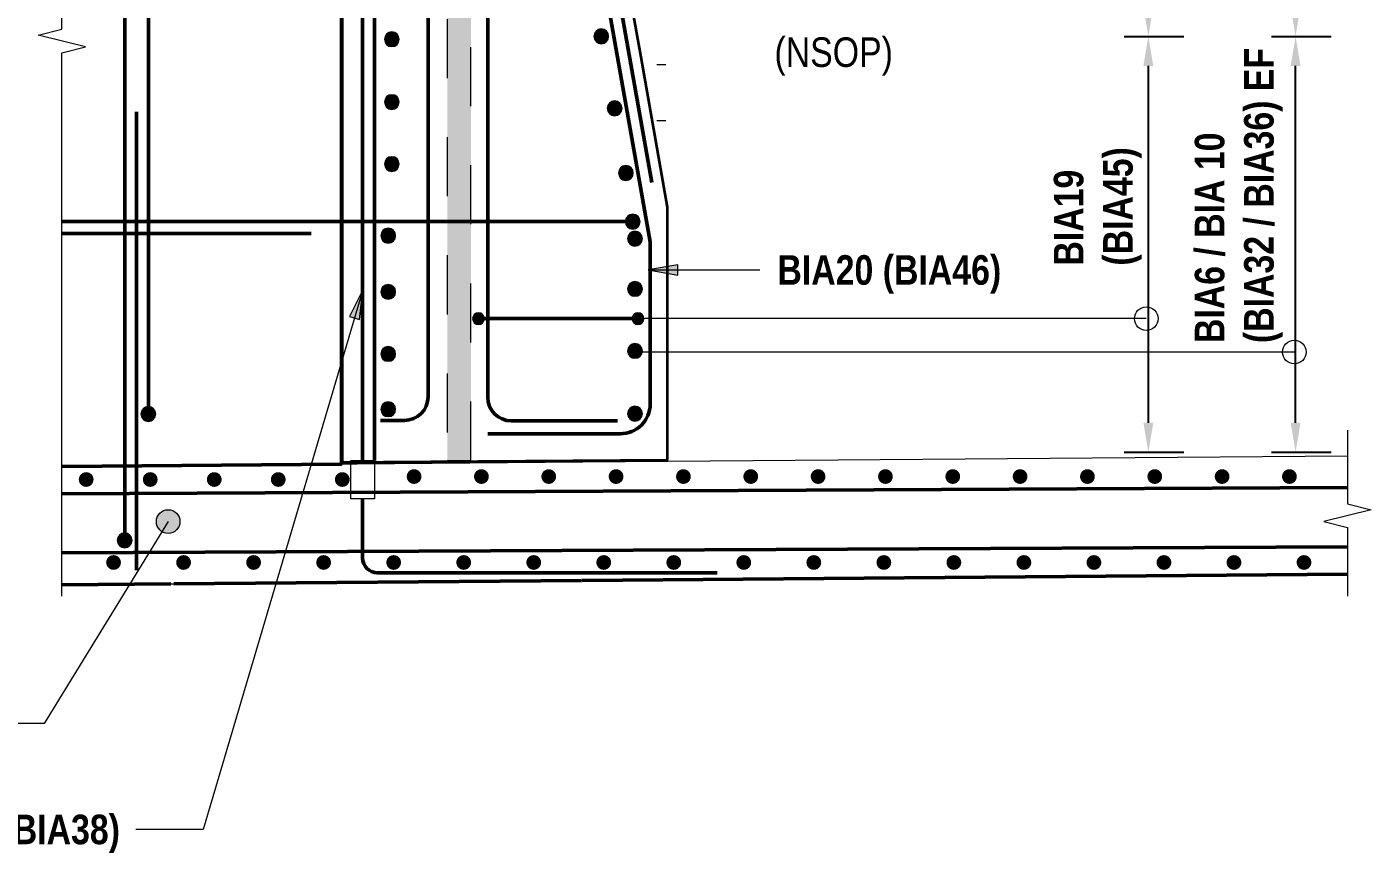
# Model space of a CAD drawing. Header units: metres. Extents: x -1213.9 to -1194, y 2.7 to 24.2.
# Drawn here: x -1196.285 to -1194.01, y 21.134 to 22.532 of the extents above; entities that cross this region are included whole.
import ezdxf

# ---------------------------------------------------------------- set-up
doc = ezdxf.new("R2010")
doc.units = ezdxf.units.M
doc.linetypes.add('Hidden - Small', pattern=[0.002294, 0.0015, -0.0007938])
doc.layers.get('Defpoints').update_dxf_attribs({"color": 41})
for name, color, linetype, lineweight in [('A-ANNO-DIMS', 7, 'Continuous', 9), ('A-DETL', 7, 'Continuous', 13), ('A-DETL-GENF', 7, 'Continuous', 9), ('A-FLOR', 7, 'Continuous', 50), ('A-WALL', 7, 'Continuous', 50), ('G-ANNO-TEXT', 7, 'Continuous', 9)]:
    doc.layers.add(name, color=color, linetype=linetype, lineweight=lineweight)
doc.styles.add('Arial Narrow', font='ARIALN.TTF', dxfattribs={"height": 0.05})
doc.styles.add('Arial Narrow_B', font='ARIALNB.TTF', dxfattribs={"height": 0.05})
doc.dimstyles.new('Dimension_Standard_T_REO_1', dxfattribs={"dimscale": 0.3048, "dimtxt": 0.051172, "dimasz": 0.164042, "dimexe": 0.19685, "dimexo": 0.0625, "dimgap": 0.065617, "dimtad": 1, "dimdec": 0, "dimlfac": 1000, "dimzin": 0, "dimdsep": 46, "dimtxsty": 'Arial Narrow', "dimsah": 1, "dimcen": 0.09, "dimaunit": 1, "dimadec": 4, "dimazin": 0, "dimtfac": 1, "dimtdec": 4, "dimtix": 1, "dimtmove": 0, "dimatfit": 3, "dimfxl": 0.19685, "dimfxlon": 1, "dimtvp": 1, "dimtolj": 1, "dimtzin": 0, "dimlwd": 25, "dimlwe": 25, "dimarcsym": 2})

# ---------------------------------------------------------------- blocks, each defined once
blk = doc.blocks.new('North_Wall - North_Wall-6845343-DRG-2873185 - SECTION 3')
at = {"layer": 'A-WALL', "color": 252, "true_color": 0x888888}
for p, q in [((340.8767, 23.4341), (340.4039, 23.4294)), ((340.8767, 21.7922), (340.8767, 23.4341)), ((340.8766, 21.7922), (340.4039, 21.7882)), ((340.4039, 21.7883), (340.8767, 21.7922))]:
    blk.add_line(p, q, dxfattribs=at)
blk.add_ellipse((339.3804, 21.7807), major_axis=(1.4974, 0.0126), ratio=0.020039, start_param=6.243072, end_param=6.245636, dxfattribs=at)
blk = doc.blocks.new('CS_DET_Rebar Combined - Multiple Bar-7797852-DRG-2873185 - SECTION 3')
at = {"layer": 'A-DETL-GENF'}
for points in [[(341.1086, 22.0283), (341.1112, 22.0287), (341.1136, 22.0297), (341.1157, 22.0313), (341.1173, 22.0333), (341.1183, 22.0357), (341.1186, 22.0383), (341.1183, 22.0409), (341.1173, 22.0433), (341.1157, 22.0454), (341.1136, 22.047), (341.1112, 22.048), (341.1086, 22.0483), (341.106, 22.048), (341.1036, 22.047), (341.1015, 22.0454), (341.0999, 22.0433), (341.0989, 22.0409), (341.0986, 22.0383), (341.0989, 22.0357), (341.0999, 22.0333), (341.1015, 22.0313), (341.1036, 22.0297), (341.106, 22.0287)], [(341.3785, 22.0283), (341.3811, 22.0287), (341.3835, 22.0297), (341.3856, 22.0313), (341.3871, 22.0333), (341.3881, 22.0357), (341.3885, 22.0383), (341.3881, 22.0409), (341.3871, 22.0433), (341.3856, 22.0454), (341.3835, 22.047), (341.3811, 22.048), (341.3785, 22.0483), (341.3759, 22.048), (341.3735, 22.047), (341.3714, 22.0454), (341.3698, 22.0433), (341.3688, 22.0409), (341.3685, 22.0383), (341.3688, 22.0357), (341.3698, 22.0333), (341.3714, 22.0313), (341.3735, 22.0297), (341.3759, 22.0287)]]:
    blk.add_hatch(color=256, dxfattribs=at).paths.add_polyline_path(points)
at = {"layer": 'A-DETL-GENF', "lineweight": 50}
blk.add_line((341.3685, 22.0383), (341.1186, 22.0383), dxfattribs=at)
at = {"layer": 'A-DETL-GENF'}
for centre, start, end in [((341.1086, 22.0383), 0, 180), ((341.1086, 22.0383), 180, 0), ((341.3785, 22.0383), 0, 180), ((341.3785, 22.0383), 180, 0)]:
    blk.add_arc(centre, 0.01, start, end, dxfattribs=at)
blk = doc.blocks.new('Repeating Detail - Reo Dot_Scale 25_Section-6572820-DRG-2873185 - SECTION 3')
at = {"layer": 'A-DETL-GENF', "true_color": 0xafafaf}
for points in [[(340.4449, 21.7535), (340.4482, 21.754), (340.4512, 21.7552), (340.4538, 21.7572), (340.4557, 21.7598), (340.457, 21.7628), (340.4574, 21.766), (340.457, 21.7693), (340.4557, 21.7723), (340.4538, 21.7749), (340.4512, 21.7769), (340.4482, 21.7781), (340.4449, 21.7785), (340.4417, 21.7781), (340.4387, 21.7769), (340.4361, 21.7749), (340.4341, 21.7723), (340.4328, 21.7693), (340.4324, 21.766), (340.4328, 21.7628), (340.4341, 21.7598), (340.4361, 21.7572), (340.4387, 21.7552), (340.4417, 21.754)], [(340.5533, 21.7535), (340.5565, 21.754), (340.5595, 21.7552), (340.5621, 21.7572), (340.5641, 21.7598), (340.5653, 21.7628), (340.5658, 21.766), (340.5653, 21.7693), (340.5641, 21.7723), (340.5621, 21.7749), (340.5595, 21.7769), (340.5565, 21.7781), (340.5533, 21.7785), (340.55, 21.7781), (340.547, 21.7769), (340.5444, 21.7749), (340.5424, 21.7723), (340.5412, 21.7693), (340.5408, 21.766), (340.5412, 21.7628), (340.5424, 21.7598), (340.5444, 21.7572), (340.547, 21.7552), (340.55, 21.754)], [(340.6616, 21.7535), (340.6648, 21.754), (340.6678, 21.7552), (340.6704, 21.7572), (340.6724, 21.7598), (340.6737, 21.7628), (340.6741, 21.766), (340.6737, 21.7693), (340.6724, 21.7723), (340.6704, 21.7749), (340.6678, 21.7769), (340.6648, 21.7781), (340.6616, 21.7785), (340.6584, 21.7781), (340.6553, 21.7769), (340.6527, 21.7749), (340.6508, 21.7723), (340.6495, 21.7693), (340.6491, 21.766), (340.6495, 21.7628), (340.6508, 21.7598), (340.6527, 21.7572), (340.6553, 21.7552), (340.6584, 21.754)], [(340.7699, 21.7535), (340.7732, 21.754), (340.7762, 21.7552), (340.7788, 21.7572), (340.7807, 21.7598), (340.782, 21.7628), (340.7824, 21.766), (340.782, 21.7693), (340.7807, 21.7723), (340.7788, 21.7749), (340.7762, 21.7769), (340.7732, 21.7781), (340.7699, 21.7785), (340.7667, 21.7781), (340.7637, 21.7769), (340.7611, 21.7749), (340.7591, 21.7723), (340.7578, 21.7693), (340.7574, 21.766), (340.7578, 21.7628), (340.7591, 21.7598), (340.7611, 21.7572), (340.7637, 21.7552), (340.7675, 21.7539)], [(340.8783, 21.7535), (340.8815, 21.754), (340.8845, 21.7552), (340.8871, 21.7572), (340.8891, 21.7598), (340.8903, 21.7628), (340.8908, 21.766), (340.8903, 21.7693), (340.8891, 21.7723), (340.8871, 21.7749), (340.8845, 21.7769), (340.8815, 21.7781), (340.8783, 21.7785), (340.875, 21.7781), (340.872, 21.7769), (340.8694, 21.7749), (340.8674, 21.7723), (340.8662, 21.7693), (340.8658, 21.766), (340.8662, 21.7628), (340.8674, 21.7598), (340.8694, 21.7572), (340.872, 21.7552), (340.875, 21.754)]]:
    blk.add_hatch(color=253, dxfattribs=at).paths.add_polyline_path(points)
blk = doc.blocks.new('Repeating Detail - Reo Dot_Scale 25_Section-V16-DRG-2873185 - SECTION 3')
at = {"layer": 'A-DETL-GENF', "true_color": 0xafafaf}
for points in [[(340.4912, 21.6131), (340.4945, 21.6136), (340.4975, 21.6148), (340.5001, 21.6168), (340.502, 21.6194), (340.5033, 21.6224), (340.5037, 21.6256), (340.5033, 21.6289), (340.502, 21.6319), (340.5001, 21.6345), (340.4975, 21.6365), (340.4945, 21.6377), (340.4912, 21.6381), (340.488, 21.6377), (340.485, 21.6365), (340.4824, 21.6345), (340.4804, 21.6319), (340.4791, 21.6289), (340.4787, 21.6256), (340.4791, 21.6224), (340.4806, 21.6192), (340.4824, 21.6168), (340.485, 21.6148), (340.488, 21.6136)], [(340.6097, 21.6131), (340.6129, 21.6136), (340.6159, 21.6148), (340.6185, 21.6168), (340.6205, 21.6194), (340.6218, 21.6224), (340.6222, 21.6256), (340.6218, 21.6289), (340.6205, 21.6319), (340.6185, 21.6345), (340.6159, 21.6365), (340.6129, 21.6377), (340.6097, 21.6381), (340.6065, 21.6377), (340.6034, 21.6365), (340.6009, 21.6345), (340.5989, 21.6319), (340.5976, 21.6289), (340.5972, 21.6256), (340.5976, 21.6224), (340.5989, 21.6194), (340.6009, 21.6168), (340.6034, 21.6148), (340.6065, 21.6136)], [(340.7282, 21.6131), (340.7314, 21.6136), (340.7344, 21.6148), (340.737, 21.6168), (340.739, 21.6194), (340.7402, 21.6224), (340.7407, 21.6256), (340.7402, 21.6289), (340.739, 21.6319), (340.737, 21.6345), (340.7344, 21.6365), (340.7314, 21.6377), (340.7282, 21.6381), (340.7249, 21.6377), (340.7219, 21.6365), (340.7193, 21.6345), (340.7173, 21.6319), (340.7161, 21.6289), (340.7157, 21.6256), (340.7161, 21.6224), (340.7173, 21.6194), (340.7193, 21.6168), (340.7219, 21.6148), (340.7249, 21.6136)], [(340.8467, 21.6131), (340.8499, 21.6136), (340.8529, 21.6148), (340.8555, 21.6168), (340.8575, 21.6194), (340.8587, 21.6224), (340.8592, 21.6256), (340.8587, 21.6289), (340.8575, 21.6319), (340.8555, 21.6345), (340.8529, 21.6365), (340.8499, 21.6377), (340.8467, 21.6381), (340.8434, 21.6377), (340.8404, 21.6365), (340.8378, 21.6345), (340.8358, 21.6319), (340.8346, 21.6289), (340.8342, 21.6256), (340.8346, 21.6224), (340.8358, 21.6194), (340.8378, 21.6168), (340.8404, 21.6148), (340.8434, 21.6136)], [(340.9651, 21.6131), (340.9684, 21.6136), (340.9714, 21.6148), (340.974, 21.6168), (340.976, 21.6194), (340.9772, 21.6224), (340.9776, 21.6256), (340.9772, 21.6289), (340.976, 21.6319), (340.974, 21.6345), (340.9714, 21.6365), (340.9684, 21.6377), (340.9651, 21.6381), (340.9619, 21.6377), (340.9589, 21.6365), (340.9563, 21.6345), (340.9543, 21.6319), (340.9531, 21.6289), (340.9526, 21.6256), (340.9531, 21.6224), (340.9543, 21.6194), (340.9563, 21.6168), (340.9589, 21.6148), (340.9619, 21.6136)], [(341.0836, 21.6131), (341.0868, 21.6136), (341.0899, 21.6148), (341.0924, 21.6168), (341.0944, 21.6194), (341.0957, 21.6224), (341.0961, 21.6256), (341.0957, 21.6289), (341.0944, 21.6319), (341.0924, 21.6345), (341.0899, 21.6365), (341.0868, 21.6377), (341.0836, 21.6381), (341.0804, 21.6377), (341.0774, 21.6365), (341.0748, 21.6345), (341.0728, 21.6319), (341.0715, 21.6289), (341.0711, 21.6256), (341.0715, 21.6224), (341.0728, 21.6194), (341.0748, 21.6168), (341.0774, 21.6148), (341.0804, 21.6136)], [(341.2021, 21.6131), (341.2053, 21.6136), (341.2083, 21.6148), (341.2109, 21.6168), (341.2129, 21.6194), (341.2142, 21.6224), (341.2146, 21.6256), (341.2142, 21.6289), (341.2129, 21.6319), (341.2109, 21.6345), (341.2083, 21.6365), (341.2053, 21.6377), (341.2021, 21.6381), (341.1989, 21.6377), (341.1958, 21.6365), (341.1932, 21.6345), (341.1913, 21.6319), (341.19, 21.6289), (341.1896, 21.6256), (341.19, 21.6224), (341.1913, 21.6194), (341.1932, 21.6168), (341.1958, 21.6148), (341.1989, 21.6136)], [(341.3206, 21.6131), (341.3238, 21.6136), (341.3268, 21.6148), (341.3294, 21.6168), (341.3314, 21.6194), (341.3326, 21.6224), (341.3331, 21.6256), (341.3326, 21.6289), (341.3314, 21.6319), (341.3294, 21.6345), (341.3268, 21.6365), (341.3238, 21.6377), (341.3206, 21.6381), (341.3173, 21.6377), (341.3143, 21.6365), (341.3117, 21.6345), (341.3097, 21.6319), (341.3085, 21.6289), (341.3081, 21.6256), (341.3085, 21.6224), (341.3097, 21.6194), (341.3117, 21.6168), (341.3143, 21.6148), (341.3173, 21.6136)], [(341.439, 21.6131), (341.4423, 21.6136), (341.4453, 21.6148), (341.4479, 21.6168), (341.4499, 21.6194), (341.4511, 21.6224), (341.4515, 21.6256), (341.4511, 21.6289), (341.4499, 21.6319), (341.4479, 21.6345), (341.4453, 21.6365), (341.4423, 21.6377), (341.439, 21.6381), (341.4358, 21.6377), (341.4328, 21.6365), (341.4302, 21.6345), (341.4282, 21.6319), (341.427, 21.6289), (341.4265, 21.6256), (341.427, 21.6224), (341.4282, 21.6194), (341.4302, 21.6168), (341.4328, 21.6148), (341.4358, 21.6136)], [(341.5575, 21.6131), (341.5608, 21.6136), (341.5638, 21.6148), (341.5664, 21.6168), (341.5683, 21.6194), (341.5696, 21.6224), (341.57, 21.6256), (341.5696, 21.6289), (341.5683, 21.6319), (341.5664, 21.6345), (341.5638, 21.6365), (341.5608, 21.6377), (341.5575, 21.6381), (341.5543, 21.6377), (341.5513, 21.6365), (341.5487, 21.6345), (341.5467, 21.6319), (341.5454, 21.6289), (341.545, 21.6256), (341.5454, 21.6224), (341.5467, 21.6194), (341.5487, 21.6168), (341.5513, 21.6148), (341.5543, 21.6136)], [(341.676, 21.6131), (341.6792, 21.6136), (341.6823, 21.6148), (341.6848, 21.6168), (341.6868, 21.6194), (341.6881, 21.6224), (341.6885, 21.6256), (341.6881, 21.6289), (341.6868, 21.6319), (341.6848, 21.6345), (341.6823, 21.6365), (341.6792, 21.6377), (341.676, 21.6381), (341.6728, 21.6377), (341.6698, 21.6365), (341.6672, 21.6345), (341.6652, 21.6319), (341.6639, 21.6289), (341.6635, 21.6256), (341.6639, 21.6224), (341.6652, 21.6194), (341.6672, 21.6168), (341.6698, 21.6148), (341.6728, 21.6136)], [(341.7945, 21.6131), (341.7977, 21.6136), (341.8007, 21.6148), (341.8033, 21.6168), (341.8053, 21.6194), (341.8066, 21.6224), (341.807, 21.6256), (341.8066, 21.6289), (341.8053, 21.6319), (341.8033, 21.6345), (341.8007, 21.6365), (341.7977, 21.6377), (341.7945, 21.6381), (341.7912, 21.6377), (341.7882, 21.6365), (341.7856, 21.6345), (341.7837, 21.6319), (341.7824, 21.6289), (341.782, 21.6256), (341.7824, 21.6224), (341.7837, 21.6194), (341.7856, 21.6168), (341.7882, 21.6148), (341.7912, 21.6136)], [(341.913, 21.6131), (341.9162, 21.6136), (341.9192, 21.6148), (341.9218, 21.6168), (341.9238, 21.6194), (341.925, 21.6224), (341.9255, 21.6256), (341.925, 21.6289), (341.9238, 21.6319), (341.9218, 21.6345), (341.9192, 21.6365), (341.9153, 21.6378), (341.913, 21.6381), (341.9097, 21.6377), (341.9067, 21.6365), (341.9041, 21.6345), (341.9021, 21.6319), (341.9009, 21.6289), (341.9005, 21.6256), (341.9009, 21.6224), (341.9021, 21.6194), (341.9041, 21.6168), (341.9067, 21.6148), (341.9097, 21.6136)], [(342.0314, 21.6131), (342.0347, 21.6136), (342.0377, 21.6148), (342.0403, 21.6168), (342.0423, 21.6194), (342.0435, 21.6224), (342.0439, 21.6256), (342.0435, 21.6289), (342.0423, 21.6319), (342.0403, 21.6345), (342.0377, 21.6365), (342.0347, 21.6377), (342.0314, 21.6381), (342.0282, 21.6377), (342.0252, 21.6365), (342.0226, 21.6345), (342.0206, 21.6319), (342.0194, 21.6289), (342.0189, 21.6256), (342.0194, 21.6224), (342.0206, 21.6194), (342.0226, 21.6168), (342.0252, 21.6148), (342.0282, 21.6136)], [(342.1499, 21.6131), (342.1531, 21.6136), (342.1562, 21.6148), (342.1588, 21.6168), (342.1607, 21.6194), (342.162, 21.6224), (342.1624, 21.6256), (342.162, 21.6289), (342.1607, 21.6319), (342.1588, 21.6345), (342.1562, 21.6365), (342.1531, 21.6377), (342.1499, 21.6381), (342.1467, 21.6377), (342.1437, 21.6365), (342.1411, 21.6345), (342.1391, 21.6319), (342.1378, 21.6289), (342.1374, 21.6256), (342.1378, 21.6224), (342.1391, 21.6194), (342.1411, 21.6168), (342.1437, 21.6148), (342.1467, 21.6136)], [(342.2684, 21.6131), (342.2716, 21.6136), (342.2746, 21.6148), (342.2772, 21.6168), (342.2792, 21.6194), (342.2805, 21.6224), (342.2809, 21.6256), (342.2805, 21.6289), (342.2792, 21.6319), (342.2772, 21.6345), (342.2746, 21.6365), (342.2716, 21.6377), (342.2684, 21.6381), (342.2652, 21.6377), (342.2621, 21.6365), (342.2596, 21.6345), (342.2576, 21.6319), (342.2563, 21.6289), (342.2559, 21.6256), (342.2563, 21.6224), (342.2576, 21.6194), (342.2596, 21.6168), (342.2621, 21.6148), (342.2652, 21.6136)], [(342.3869, 21.6131), (342.3901, 21.6136), (342.3931, 21.6148), (342.3957, 21.6168), (342.3977, 21.6194), (342.3989, 21.6224), (342.3994, 21.6256), (342.3989, 21.6289), (342.3977, 21.6319), (342.3957, 21.6345), (342.3931, 21.6365), (342.3901, 21.6377), (342.3869, 21.6381), (342.3836, 21.6377), (342.3806, 21.6365), (342.378, 21.6345), (342.376, 21.6319), (342.3748, 21.6289), (342.3744, 21.6256), (342.3748, 21.6224), (342.376, 21.6194), (342.378, 21.6168), (342.3806, 21.6148), (342.3836, 21.6136)], [(342.5053, 21.6131), (342.5086, 21.6136), (342.5116, 21.6148), (342.5142, 21.6168), (342.5162, 21.6194), (342.5174, 21.6224), (342.5178, 21.6256), (342.5174, 21.6289), (342.5162, 21.6319), (342.5142, 21.6345), (342.5116, 21.6365), (342.5086, 21.6377), (342.5053, 21.6381), (342.5021, 21.6377), (342.4991, 21.6365), (342.4965, 21.6345), (342.4945, 21.6319), (342.4933, 21.6289), (342.4928, 21.6256), (342.4933, 21.6224), (342.4945, 21.6194), (342.4965, 21.6168), (342.4991, 21.6148), (342.5021, 21.6136)]]:
    blk.add_hatch(color=253, dxfattribs=at).paths.add_polyline_path(points)
blk = doc.blocks.new('Repeating Detail - Reo Dot_Scale 25_Section-V17-DRG-2873185 - SECTION 3')
at = {"layer": 'A-DETL-GENF', "true_color": 0xafafaf}
for points in [[(340.9997, 21.7585), (341.0029, 21.759), (341.0059, 21.7602), (341.0085, 21.7622), (341.0105, 21.7648), (341.0117, 21.7678), (341.0122, 21.771), (341.0117, 21.7743), (341.0105, 21.7773), (341.0085, 21.7799), (341.0059, 21.7819), (341.0029, 21.7831), (340.9997, 21.7835), (340.9964, 21.7831), (340.9934, 21.7819), (340.9908, 21.7799), (340.9888, 21.7773), (340.9876, 21.7743), (340.9872, 21.771), (340.9876, 21.7678), (340.9888, 21.7648), (340.9908, 21.7622), (340.9934, 21.7602), (340.9964, 21.759)], [(341.1136, 21.7585), (341.1168, 21.759), (341.1198, 21.7602), (341.1224, 21.7622), (341.1244, 21.7648), (341.1257, 21.7678), (341.1261, 21.771), (341.1257, 21.7743), (341.1244, 21.7773), (341.1224, 21.7799), (341.1198, 21.7819), (341.1168, 21.7831), (341.1136, 21.7835), (341.1103, 21.7831), (341.1073, 21.7819), (341.1047, 21.7799), (341.1028, 21.7773), (341.1015, 21.7743), (341.1011, 21.771), (341.1015, 21.7678), (341.1028, 21.7648), (341.1047, 21.7622), (341.1073, 21.7602), (341.1103, 21.759)], [(341.2275, 21.7585), (341.2307, 21.759), (341.2338, 21.7602), (341.2363, 21.7622), (341.2383, 21.7648), (341.2396, 21.7678), (341.24, 21.771), (341.2396, 21.7743), (341.2383, 21.7773), (341.2363, 21.7799), (341.2338, 21.7819), (341.2307, 21.7831), (341.2275, 21.7835), (341.2243, 21.7831), (341.2213, 21.7819), (341.2187, 21.7799), (341.2167, 21.7773), (341.2154, 21.7743), (341.215, 21.771), (341.2154, 21.7678), (341.2167, 21.7648), (341.2187, 21.7622), (341.2213, 21.7602), (341.2243, 21.759)], [(341.3414, 21.7585), (341.3447, 21.759), (341.3477, 21.7602), (341.3503, 21.7622), (341.3523, 21.7648), (341.3535, 21.7678), (341.3539, 21.771), (341.3535, 21.7743), (341.3523, 21.7773), (341.3503, 21.7799), (341.3477, 21.7819), (341.3447, 21.7831), (341.3414, 21.7835), (341.3382, 21.7831), (341.3352, 21.7819), (341.3326, 21.7799), (341.3306, 21.7773), (341.3294, 21.7743), (341.3289, 21.771), (341.3294, 21.7678), (341.3306, 21.7648), (341.3326, 21.7622), (341.3352, 21.7602), (341.3382, 21.759), (341.3414, 21.7585)], [(341.4554, 21.7585), (341.4586, 21.759), (341.4616, 21.7602), (341.4642, 21.7622), (341.4662, 21.7648), (341.4674, 21.7678), (341.4679, 21.771), (341.4674, 21.7743), (341.4662, 21.7773), (341.4642, 21.7799), (341.4616, 21.7819), (341.4586, 21.7831), (341.4554, 21.7835), (341.4521, 21.7831), (341.4491, 21.7819), (341.4465, 21.7799), (341.4445, 21.7773), (341.4433, 21.7743), (341.4429, 21.771), (341.4433, 21.7678), (341.4445, 21.7648), (341.4465, 21.7622), (341.4491, 21.7602), (341.4521, 21.759)], [(341.5693, 21.7585), (341.5725, 21.759), (341.5755, 21.7602), (341.5781, 21.7622), (341.5801, 21.7648), (341.5814, 21.7678), (341.5818, 21.771), (341.5814, 21.7743), (341.5801, 21.7773), (341.5781, 21.7799), (341.5755, 21.7819), (341.5725, 21.7831), (341.5693, 21.7835), (341.5661, 21.7831), (341.563, 21.7819), (341.5605, 21.7799), (341.5585, 21.7773), (341.5572, 21.7743), (341.5568, 21.771), (341.5572, 21.7678), (341.5585, 21.7648), (341.5605, 21.7622), (341.563, 21.7602), (341.5661, 21.759)], [(341.6832, 21.7585), (341.6865, 21.759), (341.6895, 21.7602), (341.6921, 21.7622), (341.694, 21.7648), (341.6953, 21.7678), (341.6957, 21.771), (341.6953, 21.7743), (341.694, 21.7773), (341.6921, 21.7799), (341.6895, 21.7819), (341.6865, 21.7831), (341.6832, 21.7835), (341.68, 21.7831), (341.677, 21.7819), (341.6744, 21.7799), (341.6724, 21.7773), (341.6711, 21.7743), (341.6707, 21.771), (341.6711, 21.7678), (341.6724, 21.7648), (341.6744, 21.7622), (341.677, 21.7602), (341.68, 21.759)], [(341.7972, 21.7585), (341.8004, 21.759), (341.8034, 21.7602), (341.806, 21.7622), (341.808, 21.7648), (341.8092, 21.7678), (341.8097, 21.771), (341.8092, 21.7743), (341.808, 21.7773), (341.806, 21.7799), (341.8034, 21.7819), (341.8004, 21.7831), (341.7972, 21.7835), (341.7939, 21.7831), (341.7909, 21.7819), (341.7883, 21.7799), (341.7863, 21.7773), (341.7851, 21.7743), (341.7847, 21.771), (341.7851, 21.7678), (341.7863, 21.7648), (341.7883, 21.7622), (341.7909, 21.7602), (341.7939, 21.759)], [(341.9111, 21.7585), (341.9143, 21.759), (341.9173, 21.7602), (341.9199, 21.7622), (341.9219, 21.7648), (341.9232, 21.7678), (341.9236, 21.771), (341.9232, 21.7743), (341.9219, 21.7773), (341.9199, 21.7799), (341.9173, 21.7819), (341.9143, 21.7831), (341.9111, 21.7835), (341.9078, 21.7831), (341.9048, 21.7819), (341.9022, 21.7799), (341.9003, 21.7773), (341.899, 21.7743), (341.8986, 21.771), (341.899, 21.7678), (341.9003, 21.7648), (341.9022, 21.7622), (341.9048, 21.7602), (341.9078, 21.759)], [(342.025, 21.7585), (342.0282, 21.759), (342.0313, 21.7602), (342.0338, 21.7622), (342.0358, 21.7648), (342.0371, 21.7678), (342.0375, 21.771), (342.0371, 21.7743), (342.0358, 21.7773), (342.0338, 21.7799), (342.0313, 21.7819), (342.0282, 21.7831), (342.025, 21.7835), (342.0218, 21.7831), (342.0188, 21.7819), (342.0162, 21.7799), (342.0142, 21.7773), (342.0129, 21.7743), (342.0125, 21.771), (342.0129, 21.7678), (342.0142, 21.7648), (342.0162, 21.7622), (342.0188, 21.7602), (342.0218, 21.759)], [(342.1389, 21.7585), (342.1422, 21.759), (342.1452, 21.7602), (342.1478, 21.7622), (342.1498, 21.7648), (342.151, 21.7678), (342.1514, 21.771), (342.151, 21.7743), (342.1498, 21.7773), (342.1478, 21.7799), (342.1452, 21.7819), (342.1422, 21.7831), (342.1389, 21.7835), (342.1357, 21.7831), (342.1327, 21.7819), (342.1301, 21.7799), (342.1281, 21.7773), (342.1269, 21.7743), (342.1264, 21.771), (342.1269, 21.7678), (342.1281, 21.7648), (342.1301, 21.7622), (342.1327, 21.7602), (342.1357, 21.759)], [(342.2529, 21.7585), (342.2561, 21.759), (342.2591, 21.7602), (342.2617, 21.7622), (342.2637, 21.7648), (342.2649, 21.7678), (342.2654, 21.771), (342.2649, 21.7743), (342.2637, 21.7773), (342.2617, 21.7799), (342.2591, 21.7819), (342.2561, 21.7831), (342.2529, 21.7835), (342.2496, 21.7831), (342.2466, 21.7819), (342.244, 21.7799), (342.242, 21.7773), (342.2408, 21.7743), (342.2404, 21.771), (342.2408, 21.7678), (342.242, 21.7648), (342.244, 21.7622), (342.2466, 21.7602), (342.2496, 21.759)], [(342.3668, 21.7585), (342.37, 21.759), (342.373, 21.7602), (342.3756, 21.7622), (342.3776, 21.7648), (342.3789, 21.7678), (342.3793, 21.771), (342.3789, 21.7743), (342.3776, 21.7773), (342.3756, 21.7799), (342.373, 21.7819), (342.37, 21.7831), (342.3668, 21.7835), (342.3636, 21.7831), (342.3605, 21.7819), (342.358, 21.7799), (342.356, 21.7773), (342.3547, 21.7743), (342.3543, 21.771), (342.3547, 21.7678), (342.356, 21.7648), (342.358, 21.7622), (342.3605, 21.7602), (342.3636, 21.759)], [(342.4807, 21.7585), (342.484, 21.759), (342.487, 21.7602), (342.4896, 21.7622), (342.4915, 21.7648), (342.4928, 21.7678), (342.4932, 21.771), (342.4928, 21.7743), (342.4915, 21.7773), (342.4892, 21.7802), (342.487, 21.7819), (342.484, 21.7831), (342.4807, 21.7835), (342.4775, 21.7831), (342.4745, 21.7819), (342.4719, 21.7799), (342.4699, 21.7773), (342.4686, 21.7743), (342.4682, 21.771), (342.4686, 21.7678), (342.4699, 21.7648), (342.4719, 21.7622), (342.4745, 21.7602), (342.4775, 21.759)]]:
    blk.add_hatch(color=253, dxfattribs=at).paths.add_polyline_path(points)
blk = doc.blocks.new('CS_DET_Rebar Combined_Grey - Multiple Bar-7821849-DRG-2873185 - SECTION 3')
at = {"layer": 'A-DETL-GENF', "true_color": 0xafafaf}
blk.add_hatch(color=253, dxfattribs=at).paths.add_polyline_path([(341.3697, 22.19), (341.3729, 22.1904), (341.3759, 22.1917), (341.3785, 22.1936), (341.3805, 22.1962), (341.3818, 22.1992), (341.3822, 22.2025), (341.3818, 22.2057), (341.3805, 22.2087), (341.3785, 22.2113), (341.3759, 22.2133), (341.3729, 22.2146), (341.3697, 22.215), (341.3664, 22.2146), (341.3634, 22.2133), (341.3608, 22.2113), (341.3589, 22.2087), (341.3576, 22.2057), (341.3572, 22.2025), (341.3576, 22.1992), (341.3589, 22.1962), (341.3608, 22.1936), (341.3634, 22.1917), (341.3664, 22.1904)])
at = {"layer": 'A-DETL-GENF', "color": 253, "lineweight": 50, "true_color": 0xafafaf}
blk.add_line((341.3572, 22.2025), (340.4039, 22.2025), dxfattribs=at)
at = {"layer": 'A-DETL-GENF', "color": 253, "true_color": 0xafafaf}
for start, end in [(360, 180), (180, 360)]:
    blk.add_arc((341.3697, 22.2025), 0.0125, start, end, dxfattribs=at)
blk = doc.blocks.new('CS_DET_Rebar Combined_Grey - Multiple Bar-7822318-DRG-2873185 - SECTION 3')
at = {"layer": 'A-DETL-GENF', "true_color": 0xafafaf}
blk.add_hatch(color=253, dxfattribs=at).paths.add_polyline_path([(340.5501, 21.8645), (340.5533, 21.8649), (340.5563, 21.8662), (340.5589, 21.8682), (340.5609, 21.8708), (340.5621, 21.8738), (340.5626, 21.877), (340.5621, 21.8802), (340.5609, 21.8833), (340.5589, 21.8858), (340.5563, 21.8878), (340.5533, 21.8891), (340.5501, 21.8895), (340.5468, 21.8891), (340.5438, 21.8878), (340.5412, 21.8858), (340.5392, 21.8833), (340.538, 21.8802), (340.5376, 21.877), (340.538, 21.8738), (340.5392, 21.8708), (340.5412, 21.8682), (340.5438, 21.8662), (340.5468, 21.8649)])
at = {"layer": 'A-DETL-GENF', "color": 253, "lineweight": 50, "true_color": 0xafafaf}
blk.add_line((340.5501, 21.8895), (340.5501, 23.392), dxfattribs=at)
at = {"layer": 'A-DETL-GENF', "color": 253, "true_color": 0xafafaf}
for start, end in [(90, 270), (270, 90)]:
    blk.add_arc((340.5501, 21.877), 0.0125, start, end, dxfattribs=at)
blk = doc.blocks.new('CS_DET_Rebar Combined_Grey - Multiple Bar-7822674-DRG-2873185 - SECTION 3')
at = {"layer": 'A-DETL-GENF', "true_color": 0xafafaf}
blk.add_hatch(color=253, dxfattribs=at).paths.add_polyline_path([(340.5101, 21.6505), (340.5133, 21.6509), (340.5163, 21.6522), (340.5189, 21.6542), (340.5209, 21.6568), (340.5221, 21.6598), (340.5226, 21.663), (340.5221, 21.6663), (340.5209, 21.6693), (340.5189, 21.6719), (340.5163, 21.6738), (340.5133, 21.6751), (340.5101, 21.6755), (340.5068, 21.6751), (340.5038, 21.6738), (340.5012, 21.6719), (340.4992, 21.6693), (340.498, 21.6663), (340.4976, 21.663), (340.498, 21.6598), (340.4992, 21.6568), (340.5012, 21.6542), (340.5038, 21.6522), (340.5068, 21.6509)])
at = {"layer": 'A-DETL-GENF', "color": 253, "lineweight": 50, "true_color": 0xafafaf}
blk.add_line((340.5101, 21.6755), (340.5101, 22.663), dxfattribs=at)
at = {"layer": 'A-DETL-GENF', "color": 253, "true_color": 0xafafaf}
for start, end in [(90, 270), (270, 90)]:
    blk.add_arc((340.5101, 21.663), 0.0125, start, end, dxfattribs=at)
blk = doc.blocks.new('B_Det_Reinf_Bar Section_2D - Reo Dot_Scale 25_Section-1695670-DRG-2873185 - SECTION 3')
at = {"layer": 'A-DETL-GENF'}
blk.add_hatch(color=256, dxfattribs=at).paths.add_polyline_path([(340.9651, 23.3435), (340.9683, 23.3439), (340.9713, 23.3451), (340.9739, 23.3471), (340.9759, 23.3497), (340.9771, 23.3527), (340.9776, 23.356), (340.9771, 23.3592), (340.9759, 23.3622), (340.9739, 23.3648), (340.9713, 23.3668), (340.9683, 23.368), (340.9651, 23.3685), (340.9618, 23.368), (340.9588, 23.3668), (340.9562, 23.3648), (340.9542, 23.3622), (340.953, 23.3592), (340.9526, 23.356), (340.953, 23.3527), (340.9542, 23.3497), (340.9562, 23.3471), (340.9588, 23.3451), (340.9618, 23.3439)])
for start, end in [(0, 180), (180, 0)]:
    blk.add_arc((340.9651, 23.356), 0.0125, start, end, dxfattribs=at)
blk = doc.blocks.new('CS_DET_Rebar Tagging1 - Scale 20-7825830-DRG-2873185 - SECTION 3')
at = {"layer": 'A-DETL-GENF', "lineweight": 13}
blk.add_line((342.2385, 22.0383), (341.3885, 22.0383), dxfattribs=at)
blk.add_circle((342.2385, 22.0383), 0.02, dxfattribs=at)
blk = doc.blocks.new('CS_DET_Rebar Tagging1 - Scale 20-7826400-DRG-2873185 - SECTION 3')
at = {"layer": 'A-DETL-GENF', "lineweight": 13}
blk.add_line((342.489, 21.9818), (341.384, 21.9818), dxfattribs=at)
blk.add_circle((342.489, 21.9818), 0.02, dxfattribs=at)
blk = doc.blocks.new('CS_DET_BreakLine_ViewScale - CS_Std BreakLine-8623497-DRG-2873185 - SECTION 3')
at = {"layer": 'A-DETL-GENF'}
for p, q in [((342.5789, 21.8497), (342.5789, 21.7247)), ((342.5789, 21.7247), (342.6189, 21.7147)), ((342.6189, 21.7147), (342.5389, 21.6947)), ((342.5389, 21.6947), (342.5789, 21.6847)), ((342.5789, 21.6847), (342.5789, 21.5684))]:
    blk.add_line(p, q, dxfattribs=at)
blk = doc.blocks.new('CS_DET_BreakLine_ViewScale - CS_Std BreakLine-8623498-DRG-2873185 - SECTION 3')
at = {"layer": 'A-DETL-GENF'}
for p, q in [((340.4039, 22.5283), (340.4039, 23.4694)), ((340.3639, 22.5183), (340.4039, 22.5283)), ((340.4439, 22.4983), (340.3639, 22.5183)), ((340.4039, 22.4883), (340.4439, 22.4983)), ((340.4039, 21.5684), (340.4039, 22.4883))]:
    blk.add_line(p, q, dxfattribs=at)
blk = doc.blocks.new('DIMBLOCK13-DRG-2873185 - SECTION 3')
at = {"layer": 'A-ANNO-DIMS', "color": 0, "lineweight": 25, "transparency": 16777216}
for p, q in [((-1194.4284, 22.5161), (-1194.3274, 22.5161)), ((-1194.3874, 21.8621), (-1194.3874, 22.4661)), ((-1194.4284, 21.8121), (-1194.3274, 21.8121))]:
    blk.add_line(p, q, dxfattribs=at)
at = {"layer": 'A-ANNO-DIMS', "color": 0, "transparency": 16777216}
for points in [[(-1194.3958, 22.4661), (-1194.3791, 22.4661), (-1194.3874, 22.5161)], [(-1194.3958, 21.8621), (-1194.3791, 21.8621), (-1194.3874, 21.8121)]]:
    blk.add_solid(points, dxfattribs=at)
at = {"layer": 'Defpoints', "color": 0, "transparency": 16777216}
for p in [(-1194.4474, 22.5161), (-1194.3874, 22.5161), (-1194.4474, 21.8121)]:
    blk.add_point(p, dxfattribs=at)
at = {"layer": 'A-ANNO-DIMS', "color": 0, "lineweight": 25, "transparency": 16777216, "insert": (-1194.4371, 22.1641), "char_height": 0.05, "attachment_point": 5, "rotation": 90, "style": 'Arial Narrow'}
blk.add_mtext('\\A1;\u200c', dxfattribs=at)
blk = doc.blocks.new('DIMBLOCK14-DRG-2873185 - SECTION 3')
at = {"layer": 'A-ANNO-DIMS', "color": 0, "lineweight": 25, "transparency": 16777216}
for p, q in [((-1194.4284, 23.3869), (-1194.3274, 23.3869)), ((-1194.3874, 22.5661), (-1194.3874, 23.3369)), ((-1194.4284, 22.5161), (-1194.3274, 22.5161))]:
    blk.add_line(p, q, dxfattribs=at)
at = {"layer": 'A-ANNO-DIMS', "color": 0, "transparency": 16777216}
for points in [[(-1194.3958, 23.3369), (-1194.3791, 23.3369), (-1194.3874, 23.3869)], [(-1194.3958, 22.5661), (-1194.3791, 22.5661), (-1194.3874, 22.5161)]]:
    blk.add_solid(points, dxfattribs=at)
at = {"layer": 'Defpoints', "color": 0, "transparency": 16777216}
for p in [(-1194.4474, 23.3869), (-1194.3874, 23.3869), (-1194.4474, 22.5161)]:
    blk.add_point(p, dxfattribs=at)
at = {"layer": 'A-ANNO-DIMS', "color": 0, "lineweight": 25, "transparency": 16777216, "insert": (-1194.4371, 22.9515), "char_height": 0.05, "attachment_point": 5, "rotation": 90, "style": 'Arial Narrow'}
blk.add_mtext('\\A1;\u200c', dxfattribs=at)
blk = doc.blocks.new('DIMBLOCK15-DRG-2873185 - SECTION 3')
at = {"layer": 'A-ANNO-DIMS', "color": 0, "lineweight": 25, "transparency": 16777216}
for p, q in [((-1194.1792, 22.5161), (-1194.0783, 22.5161)), ((-1194.1383, 21.8621), (-1194.1383, 22.4661)), ((-1194.1792, 21.8121), (-1194.0783, 21.8121))]:
    blk.add_line(p, q, dxfattribs=at)
at = {"layer": 'A-ANNO-DIMS', "color": 0, "transparency": 16777216}
for points in [[(-1194.1466, 22.4661), (-1194.13, 22.4661), (-1194.1383, 22.5161)], [(-1194.1466, 21.8621), (-1194.13, 21.8621), (-1194.1383, 21.8121)]]:
    blk.add_solid(points, dxfattribs=at)
at = {"layer": 'Defpoints', "color": 0, "transparency": 16777216}
for p in [(-1194.1983, 22.5161), (-1194.1383, 22.5161), (-1194.1983, 21.8121)]:
    blk.add_point(p, dxfattribs=at)
at = {"layer": 'A-ANNO-DIMS', "color": 0, "lineweight": 25, "transparency": 16777216, "insert": (-1194.188, 22.1641), "char_height": 0.05, "attachment_point": 5, "rotation": 90, "style": 'Arial Narrow'}
blk.add_mtext('\\A1;\u200c', dxfattribs=at)
blk = doc.blocks.new('DIMBLOCK16-DRG-2873185 - SECTION 3')
at = {"layer": 'A-ANNO-DIMS', "color": 0, "lineweight": 25, "transparency": 16777216}
for p, q in [((-1194.1792, 23.3869), (-1194.0783, 23.3869)), ((-1194.1383, 22.5661), (-1194.1383, 23.3369)), ((-1194.1792, 22.5161), (-1194.0783, 22.5161))]:
    blk.add_line(p, q, dxfattribs=at)
at = {"layer": 'A-ANNO-DIMS', "color": 0, "transparency": 16777216}
for points in [[(-1194.1466, 23.3369), (-1194.13, 23.3369), (-1194.1383, 23.3869)], [(-1194.1466, 22.5661), (-1194.13, 22.5661), (-1194.1383, 22.5161)]]:
    blk.add_solid(points, dxfattribs=at)
at = {"layer": 'Defpoints', "color": 0, "transparency": 16777216}
for p in [(-1194.1983, 23.3869), (-1194.1383, 23.3869), (-1194.1983, 22.5161)]:
    blk.add_point(p, dxfattribs=at)
at = {"layer": 'A-ANNO-DIMS', "color": 0, "lineweight": 25, "transparency": 16777216, "insert": (-1194.188, 22.9515), "char_height": 0.05, "attachment_point": 5, "rotation": 90, "style": 'Arial Narrow'}
blk.add_mtext('\\A1;\u200d', dxfattribs=at)

msp = doc.modelspace()

# ---------------------------------------------------------------- hatches: boundary and pattern name
at = {"layer": 'A-DETL-GENF', "true_color": 0xc0c0c0}
msp.add_hatch(color=9, dxfattribs=at).paths.add_polyline_path([(-1195.5336, 21.7981), (-1195.5336, 23.3455), (-1195.5736, 23.3455), (-1195.5736, 21.7981)])
at = {"layer": 'G-ANNO-TEXT'}
for points in [[(-1195.2337, 22.1207), (-1195.1837, 22.1119), (-1195.1837, 22.1295)], [(-1195.7163, 22.0873), (-1195.7389, 22.0418), (-1195.722, 22.0368)]]:
    msp.add_hatch(color=256, dxfattribs=at).paths.add_polyline_path(points)
h = msp.add_hatch(color=256, dxfattribs=at)
edge = h.paths.add_edge_path()
edge.add_arc((-1196.0458, 21.6949), 0.02, 0, 360)

# ---------------------------------------------------------------- linework, layer by layer
at = {"layer": 'A-DETL', "lineweight": 50}
for p, q in [((-1195.6061, 23.3721), (-1195.6061, 21.906)), ((-1195.5051, 23.369), (-1195.5051, 21.9053)), ((-1195.6969, 23.3462), (-1195.6969, 21.7981)), ((-1195.4176, 23.3455), (-1195.2277, 22.2688)), ((-1195.348, 22.836), (-1195.2303, 22.1681)), ((-1195.7169, 22.8181), (-1195.7169, 21.7981)), ((-1195.2303, 21.8936), (-1195.2303, 22.1681)), ((-1195.6461, 21.866), (-1195.6865, 21.866)), ((-1195.2855, 21.8653), (-1195.4655, 21.8653)), ((-1195.2807, 21.8436), (-1195.5051, 21.8436))]:
    msp.add_line(p, q, dxfattribs=at)
at = {"layer": 'A-DETL', "linetype": 'Hidden - Small', "lineweight": 9}
for p, q in [((-1195.5736, 23.3455), (-1195.5736, 21.7981)), ((-1195.5336, 21.7981), (-1195.5336, 23.3455)), ((-1195.5736, 21.7981), (-1195.5336, 21.7981))]:
    msp.add_line(p, q, dxfattribs=at)
at = {"layer": 'A-DETL', "color": 7, "lineweight": 9, "true_color": 0xffffff}
for p, q in [((-1195.2188, 22.4686), (-1195.2038, 22.4686)), ((-1195.2188, 22.3736), (-1195.2038, 22.3736))]:
    msp.add_line(p, q, dxfattribs=at)
at = {"layer": 'A-DETL', "color": 253, "lineweight": 50, "true_color": 0xafafaf}
for p, q in [((-1196.0993, 22.3883), (-1196.0993, 21.6125)), ((-1195.804, 22.1825), (-1196.2255, 22.1825)), ((-1194.0505, 21.7523), (-1196.2255, 21.7419)), ((-1195.7169, 21.7331), (-1195.7169, 21.6332)), ((-1194.0505, 21.6523), (-1196.2255, 21.6419)), ((-1195.6919, 21.6082), (-1195.1168, 21.6082))]:
    msp.add_line(p, q, dxfattribs=at)
at = {"layer": 'A-DETL'}
for p, q in [((-1195.7369, 21.7331), (-1195.7369, 21.7981)), ((-1195.7369, 21.7981), (-1195.6969, 21.7981)), ((-1195.6969, 21.7981), (-1195.6969, 21.7331)), ((-1195.6969, 21.7331), (-1195.7369, 21.7331))]:
    msp.add_line(p, q, dxfattribs=at)
at = {"layer": 'A-DETL', "lineweight": 50}
for centre, radius, start, end in [((-1195.6461, 21.906), 0.04, 270, 0), ((-1195.4651, 21.9053), 0.04, 180, 269.4643), ((-1195.2803, 21.8936), 0.05, 269.4643, 0)]:
    msp.add_arc(centre, radius, start, end, dxfattribs=at)
at = {"layer": 'A-DETL', "color": 253, "lineweight": 50, "true_color": 0xafafaf}
msp.add_arc((-1195.6919, 21.6332), 0.025, 180, 270, dxfattribs=at)
at = {"layer": 'A-FLOR', "lineweight": 35}
for p, q in [((-1195.7516, 21.7947), (-1195.7516, 21.8183)), ((-1195.7515, 21.7948), (-1195.6795, 21.7954)), ((-1195.6817, 21.7953), (-1195.7515, 21.7947)), ((-1195.2011, 21.7988), (-1195.6817, 21.7953)), ((-1195.6795, 21.7954), (-1195.2009, 21.7989))]:
    msp.add_line(p, q, dxfattribs=at)
at = {"layer": 'A-FLOR', "color": 252, "lineweight": 18, "true_color": 0x888888}
for p, q in [((-1196.0444, 21.7893), (-1196.2255, 21.7877)), ((-1195.3442, 21.7954), (-1196.0444, 21.7893)), ((-1194.0505, 21.8057), (-1195.3442, 21.7954)), ((-1196.2255, 21.5877), (-1196.0444, 21.5893)), ((-1196.0444, 21.5893), (-1195.3442, 21.5954)), ((-1196.0444, 21.5893), (-1196.0364, 21.5893)), ((-1195.3442, 21.5954), (-1195.3462, 21.5953)), ((-1195.3442, 21.5954), (-1194.0505, 21.6057))]:
    msp.add_line(p, q, dxfattribs=at)
at = {"layer": 'A-FLOR', "color": 252, "true_color": 0x888888}
for p, q in [((-1196.041, 21.5893), (-1196.2255, 21.5877)), ((-1195.3462, 21.5953), (-1196.0364, 21.5893)), ((-1194.0505, 21.6056), (-1195.3456, 21.5953))]:
    msp.add_line(p, q, dxfattribs=at)
at = {"layer": 'A-FLOR', "lineweight": 35, "flags": 128}
for points in [[(-1195.7515, 23.4219), (-1195.7515, 23.2411), (-1195.7515, 23.0603), (-1195.7515, 22.8795), (-1195.7515, 22.6988), (-1195.7515, 22.518), (-1195.7515, 22.3372), (-1195.7515, 22.1564), (-1195.7515, 21.9756), (-1195.7515, 21.7948)], [(-1195.201, 22.2273), (-1195.2242, 22.3589), (-1195.2474, 22.4906), (-1195.2707, 22.6222), (-1195.2939, 22.7538), (-1195.3171, 22.8854), (-1195.3404, 23.017), (-1195.3636, 23.1486), (-1195.3868, 23.2802), (-1195.4101, 23.4118)], [(-1195.7517, 22.0028), (-1195.7517, 22.1563), (-1195.7517, 22.3371), (-1195.7517, 22.5179), (-1195.7517, 22.6987), (-1195.7517, 22.8795), (-1195.7517, 23.0603), (-1195.7517, 23.1975)], [(-1195.2009, 21.7989), (-1195.2009, 21.8703), (-1195.2009, 21.9417), (-1195.2009, 22.0131), (-1195.201, 22.0845), (-1195.201, 22.1559), (-1195.201, 22.2273)], [(-1195.7516, 21.8469), (-1195.7517, 21.9755), (-1195.7517, 21.9943)], [(-1195.7516, 21.7947), (-1195.7515, 21.7948), (-1195.7515, 21.7948)], [(-1195.2009, 21.7989), (-1195.201, 21.7988), (-1195.2011, 21.7988)]]:
    msp.add_lwpolyline(points, dxfattribs=at)
at = {"layer": 'G-ANNO-TEXT'}
for p, q in [((-1195.1837, 22.1295), (-1195.2337, 22.1207)), ((-1195.1837, 22.1119), (-1195.1837, 22.1295)), ((-1195.2337, 22.1207), (-1195.1837, 22.1119)), ((-1195.2337, 22.1207), (-1195.045, 22.1207)), ((-1195.7163, 22.0873), (-1195.9867, 21.1738)), ((-1195.7163, 22.0873), (-1195.7389, 22.0418)), ((-1195.722, 22.0368), (-1195.7163, 22.0873)), ((-1195.7389, 22.0418), (-1195.722, 22.0368)), ((-1196.0458, 21.6949), (-1196.2556, 21.3528)), ((-1196.2556, 21.3528), (-1196.3808, 21.3528)), ((-1196.099, 21.1738), (-1196.1003, 21.1738)), ((-1195.9867, 21.1738), (-1196.099, 21.1738))]:
    msp.add_line(p, q, dxfattribs=at)
msp.add_circle((-1196.0458, 21.6949), 0.02, dxfattribs=at)

# ---------------------------------------------------------------- block references
at = {"layer": 'A-DETL-GENF'}
for name, p in [('CS_DET_BreakLine_ViewScale - CS_Std BreakLine-8623498-DRG-2873185 - SECTION 3', (-1536.6294, 0)), ('B_Det_Reinf_Bar Section_2D - Reo Dot_Scale 25_Section-1695670-DRG-2873185 - SECTION 3', (-1536.6325, -0.8448)), ('B_Det_Reinf_Bar Section_2D - Reo Dot_Scale 25_Section-1695670-DRG-2873185 - SECTION 3', (-1536.2781, -0.8398)), ('B_Det_Reinf_Bar Section_2D - Reo Dot_Scale 25_Section-1695670-DRG-2873185 - SECTION 3', (-1536.6325, -0.9511)), ('B_Det_Reinf_Bar Section_2D - Reo Dot_Scale 25_Section-1695670-DRG-2873185 - SECTION 3', (-1536.2555, -0.9617)), ('B_Det_Reinf_Bar Section_2D - Reo Dot_Scale 25_Section-1695670-DRG-2873185 - SECTION 3', (-1536.6325, -1.0561)), ('B_Det_Reinf_Bar Section_2D - Reo Dot_Scale 25_Section-1695670-DRG-2873185 - SECTION 3', (-1536.2365, -1.0711)), ('B_Det_Reinf_Bar Section_2D - Reo Dot_Scale 25_Section-1695670-DRG-2873185 - SECTION 3', (-1536.6386, -1.1773)), ('B_Det_Reinf_Bar Section_2D - Reo Dot_Scale 25_Section-1695670-DRG-2873185 - SECTION 3', (-1536.2211, -1.1823)), ('B_Det_Reinf_Bar Section_2D - Reo Dot_Scale 25_Section-1695670-DRG-2873185 - SECTION 3', (-1536.6386, -1.2723)), ('B_Det_Reinf_Bar Section_2D - Reo Dot_Scale 25_Section-1695670-DRG-2873185 - SECTION 3', (-1536.2211, -1.2673)), ('CS_DET_Rebar Combined - Multiple Bar-7797852-DRG-2873185 - SECTION 3', (-1536.6294, 0)), ('CS_DET_Rebar Tagging1 - Scale 20-7825830-DRG-2873185 - SECTION 3', (-1536.6294, 0)), ('B_Det_Reinf_Bar Section_2D - Reo Dot_Scale 25_Section-1695670-DRG-2873185 - SECTION 3', (-1536.2211, -1.3723)), ('CS_DET_Rebar Tagging1 - Scale 20-7826400-DRG-2873185 - SECTION 3', (-1536.6294, 0)), ('B_Det_Reinf_Bar Section_2D - Reo Dot_Scale 25_Section-1695670-DRG-2873185 - SECTION 3', (-1536.6386, -1.3773)), ('B_Det_Reinf_Bar Section_2D - Reo Dot_Scale 25_Section-1695670-DRG-2873185 - SECTION 3', (-1536.6386, -1.471)), ('B_Det_Reinf_Bar Section_2D - Reo Dot_Scale 25_Section-1695670-DRG-2873185 - SECTION 3', (-1536.2211, -1.4785)), ('CS_DET_BreakLine_ViewScale - CS_Std BreakLine-8623497-DRG-2873185 - SECTION 3', (-1536.6294, 0))]:
    msp.add_blockref(name, p, dxfattribs=at)
at = {"layer": 'A-DETL-GENF', "color": 253, "true_color": 0xafafaf}
for name in ['CS_DET_Rebar Combined_Grey - Multiple Bar-7822318-DRG-2873185 - SECTION 3', 'CS_DET_Rebar Combined_Grey - Multiple Bar-7822674-DRG-2873185 - SECTION 3', 'CS_DET_Rebar Combined_Grey - Multiple Bar-7821849-DRG-2873185 - SECTION 3', 'Repeating Detail - Reo Dot_Scale 25_Section-6572820-DRG-2873185 - SECTION 3', 'Repeating Detail - Reo Dot_Scale 25_Section-V17-DRG-2873185 - SECTION 3', 'Repeating Detail - Reo Dot_Scale 25_Section-V16-DRG-2873185 - SECTION 3']:
    msp.add_blockref(name, (-1536.6294, 0), dxfattribs=at)
at = {"layer": 'A-WALL', "color": 252, "true_color": 0x888888}
msp.add_blockref('North_Wall - North_Wall-6845343-DRG-2873185 - SECTION 3', (-1536.6294, 0), dxfattribs=at)

# ---------------------------------------------------------------- texts
at = {"layer": 'G-ANNO-TEXT', "char_height": 0.05, "attachment_point": 1, "bg_fill": 3, "box_fill_scale": 1, "bg_fill_color": 256, "bg_fill_transparency": 0}
for s, insert, style in [('(NSOP)', (-1195.02, 22.5144), 'Arial Narrow'), ('BIA20 (BIA46)', (-1195.015, 22.1457), 'Arial Narrow_B'), ('BIA12 (BIA38)', (-1196.506, 21.1988), 'Arial Narrow_B')]:
    msp.add_mtext(s, dxfattribs=dict(at, insert=insert, style=style))
at = {"layer": 'G-ANNO-TEXT', "insert": (-1194.5473, 22.1281), "char_height": 0.05, "attachment_point": 1, "rotation": 90, "style": 'Arial Narrow_B', "bg_fill": 3, "box_fill_scale": 1, "bg_fill_color": 256, "bg_fill_transparency": 0}
msp.add_mtext('BIA19 ', dxfattribs=at)

# ---------------------------------------------------------------- dimensions: what is measured, and where the dimension line sits
at = {"layer": 'A-ANNO-DIMS', "lineweight": 25}
for base, p1, p2, text, override, picture, middle in [((-1194.3874, 23.3869), (-1194.4474, 22.5161), (-1194.4474, 23.3869), '\u200c', {"dimpost": '<>', "dimfxl": 0.870727}, 'DIMBLOCK14-DRG-2873185 - SECTION 3', (-1194.4371, 22.9515)), ((-1194.1383, 23.3869), (-1194.1983, 22.5161), (-1194.1983, 23.3869), '\u200d', {"dimpost": '<>', "dimfxl": 0.870727}, 'DIMBLOCK16-DRG-2873185 - SECTION 3', (-1194.188, 22.9515)), ((-1194.3874, 22.5161), (-1194.4474, 21.8121), (-1194.4474, 22.5161), '\u200c', {"dimpost": '<>', "dimfxl": 0.704047}, 'DIMBLOCK13-DRG-2873185 - SECTION 3', (-1194.4371, 22.1641)), ((-1194.1383, 22.5161), (-1194.1983, 21.8121), (-1194.1983, 22.5161), '\u200c', {"dimpost": '<>', "dimfxl": 0.704047}, 'DIMBLOCK15-DRG-2873185 - SECTION 3', (-1194.188, 22.1641))]:
    dim = msp.add_linear_dim(base=base, p1=p1, p2=p2, angle=90, text=text, dimstyle='Dimension_Standard_T_REO_1', override=override, dxfattribs=at)
    dim.commit()
    dim.dimension.update_dxf_attribs({"geometry": picture, "text_midpoint": middle})

# ---------------------------------------------------------------- next in the draw order: texts
at = {"layer": 'G-ANNO-TEXT', "char_height": 0.05, "attachment_point": 1, "rotation": 90, "style": 'Arial Narrow_B', "bg_fill": 3, "box_fill_scale": 1, "bg_fill_color": 256, "bg_fill_true_color": 13158600, "bg_fill_transparency": 0}
for s, insert in [('(BIA32 / BIA36) EF', (-1194.2254, 21.997)), ('BIA6 / BIA 10', (-1194.3088, 21.997))]:
    msp.add_mtext(s, dxfattribs=dict(at, insert=insert))
at = {"layer": 'G-ANNO-TEXT', "insert": (-1194.4639, 22.1281), "char_height": 0.05, "attachment_point": 1, "rotation": 90, "style": 'Arial Narrow_B', "bg_fill": 3, "box_fill_scale": 1, "bg_fill_color": 256, "bg_fill_transparency": 0}
msp.add_mtext('(BIA45)', dxfattribs=at)

doc.saveas('drawing.dxf')
